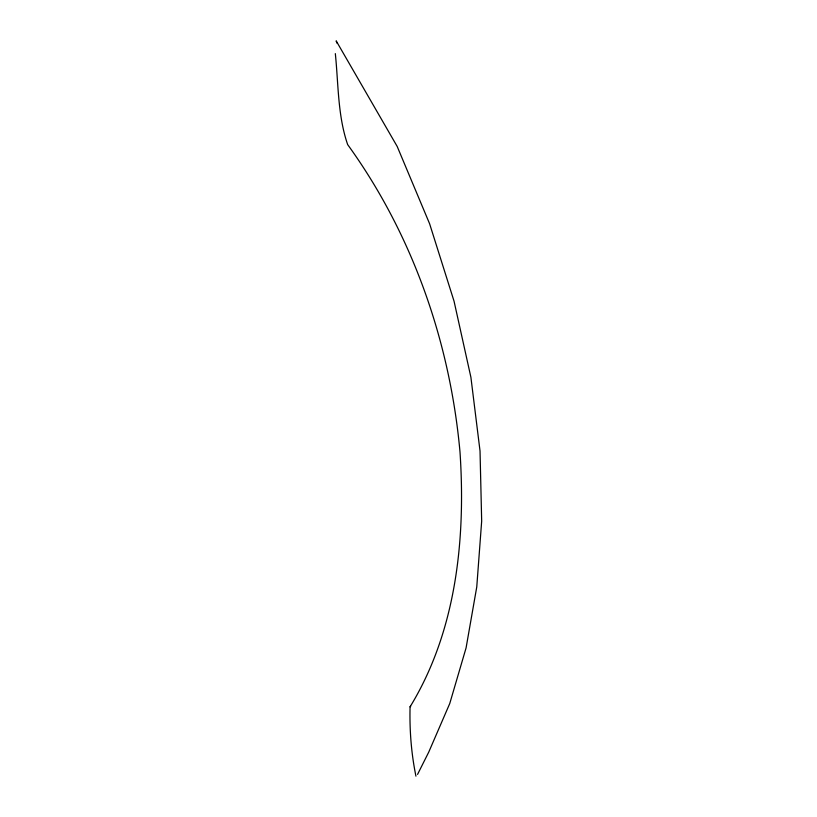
<?xml version="1.0" encoding="UTF-8"?>
<svg xmlns="http://www.w3.org/2000/svg" width="817" height="817" viewBox="0 0 817 817"><rect width="100%" height="100%" fill="white"/><g stroke="black" fill="none" stroke-linecap="round" stroke-linejoin="round"><path stroke-width="1.23" d="M335.327 53.626C338.452 83.824 337.656 115.718 347.674 144.619C412.544 234.326 450.044 342.057 460.002 452.015C465.792 538.985 456.366 631.102 410.073 706.828C409.47 730.03 411.268 753.417 415.935 776.15M417.569 774.373L428.751 752.089L449.758 703.519L466.078 647.922L476.76 586.953L481.673 521.154L480.028 450.974L470.898 377.26L454.048 301.207L429.619 223.787L397.185 146.447L336.165 40.85L336.961 43.138M410.073 706.828L410.665 706.266"/></g></svg>
